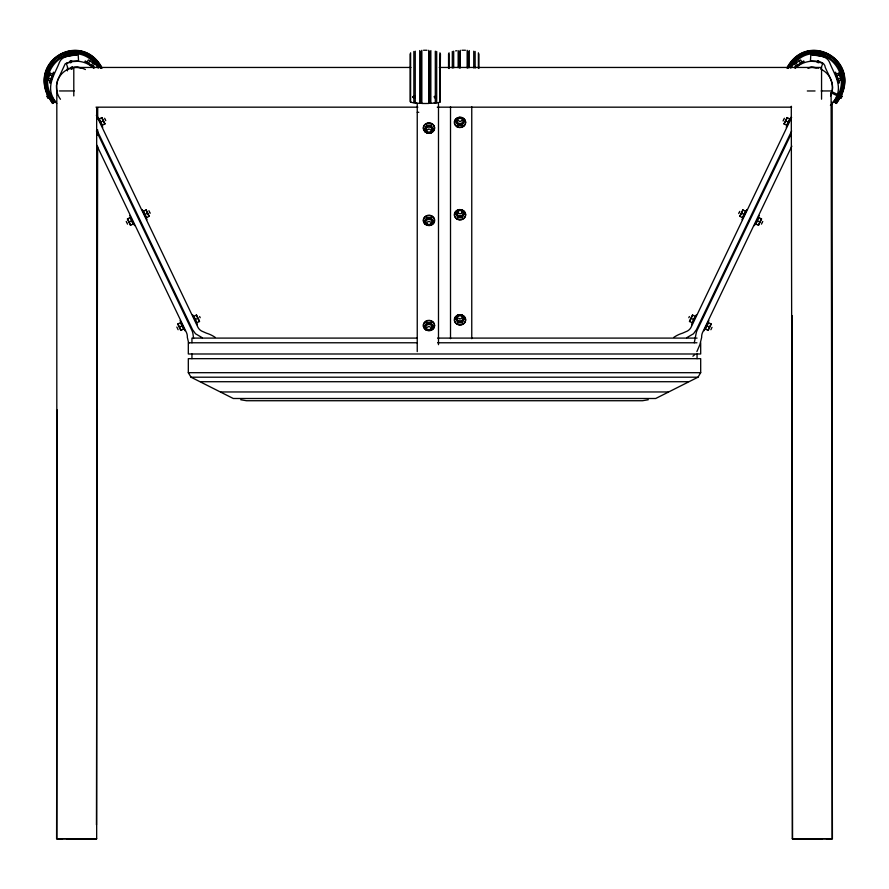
<?xml version="1.0" encoding="UTF-8"?>
<svg xmlns="http://www.w3.org/2000/svg" width="889" height="889" viewBox="0 0 889 889"><rect width="100%" height="100%" fill="white"/><g stroke="black" fill="none" stroke-linecap="round" stroke-linejoin="round"><path stroke-width="1.33" d="M57.341 410.018L56.596 838.705L96.434 838.771M96.457 824.892L97.646 146.507M97.657 135.406L97.668 129.861M97.69 118.759L97.712 107.658M413.085 97.134L413.229 96.49M415.185 97.379L414.696 96.134L413.396 96.445M434.365 96.723L434.865 97.968L436.332 97.457M46.05 78.332C46.728 66.108 55.685 54.573 67.92 52.229M46.272 78.365L46.706 75.709M689.631 321.54L692.709 315.139M695.142 316.306L692.075 322.707M705.488 329.141L708.566 322.729M711 323.907L707.933 330.308M740.004 216.427L743.071 210.015M745.515 211.193L742.437 217.594M755.861 224.017L758.928 217.616M761.373 218.783L758.295 225.195M784.242 124.082L787.31 117.681M789.754 118.848L786.687 125.249M694.276 342.787L695.987 334.142A16.558 16.558 0 0 1 696.932 330.73L791.377 133.517M820.891 68.898L822.714 63.319L817.558 61.641L810.89 61.274A25.581 25.581 0 0 0 795.266 68.197M830.582 95.279C835.816 85.5 829.004 76.354 825.303 67.508C824.536 60.496 815.58 61.363 810.457 60.919L810.779 55.062C816.98 55.529 826.792 55.329 829.581 62.374C833.982 73.787 842.694 85.366 835.916 97.834A25.581 25.581 0 0 1 830.426 105.369M840.705 96.368C859.274 59.119 807.09 30.937 787.143 67.964M840.916 96.479C859.63 58.93 807.045 30.537 786.943 67.853M49.673 82.844L53.418 72.22M50.229 83.044L53.973 72.42M47.906 70.52L50.073 65.719M413.118 96.879L413.396 96.29M434.365 96.879L435.399 96.001L436.332 96.645M436.443 97.223L436.166 97.812M688.808 317.706L689.375 316.506M738.703 213.549L739.17 212.593M739.359 212.182L739.737 211.393M783.076 120.96L783.609 119.837M783.798 119.437L784.365 118.259M689.575 320.929L692.242 315.373M739.892 215.916L742.604 210.26M784.131 123.571L786.843 117.915M787.51 124.027L789.321 120.259M691.609 324.796L696.476 314.639M741.971 219.683L746.849 209.515M786.22 127.338L791.088 117.181M791.621 117.437L691.186 327.052A8.912 8.912 0 0 1 686.086 331.619L682.574 333.164A30.948 30.948 0 0 0 673.706 337.453M791.643 130.95L696.42 329.708L693.476 333.775L686.686 337.731M791.832 146.14L702.699 332.186A10.679 10.679 0 0 0 701.665 337.364L699.876 344.676L696.887 351.611M704.032 330.752L708.9 320.585M754.394 225.628L759.262 215.471M756.295 222.606L757.428 220.239M708.4 330.075L711.111 324.418M758.761 224.95L761.473 219.305M710.889 329.73L711.444 328.552M711.644 328.152L712.022 327.363M761.473 224.15L762.195 222.617M762.384 222.239L762.762 221.45M840.85 97.934L841.783 96.001M841.183 98.101L842.105 96.168M424.864 128.483L426.909 125.271L428.965 125.138L431.009 125.271L433.065 128.483L431.009 132.85L426.909 132.85L424.864 128.483L425.409 129.227M426.909 125.271L424.864 129.65M455.935 120.882L457.991 117.681L460.035 117.537L462.091 117.681L464.136 120.882L462.091 125.249L460.035 125.393L457.991 125.249L455.935 120.882L457.991 125.249M462.091 125.249L464.136 120.882M428.009 225.295L426.364 224.439L424.864 220.816L426.909 217.616L428.965 217.483L431.009 217.616L433.065 220.816L431.565 224.439L429.909 225.295M426.909 217.616L424.864 221.994M455.935 213.227L457.991 210.015L460.035 209.882L462.091 210.015L464.136 213.227L462.091 217.594L460.035 217.727L457.991 217.594L455.935 213.227L457.991 217.594M462.091 217.594L464.136 213.227M424.864 325.941L426.909 322.729L428.965 322.596L431.009 322.729L433.065 325.941L431.009 330.308L426.909 330.308L424.864 325.941L425.409 326.685M426.909 322.729L424.864 327.108M455.935 318.34L457.991 315.139L460.035 314.995L462.091 315.139L464.136 318.34L462.091 322.707L460.035 322.851L457.991 322.707L455.935 318.34L457.991 322.707M462.091 322.707L464.136 318.34M697.987 377.203L700.688 372.691L700.688 358.667L188.312 358.667L188.312 372.691L191.013 377.203L233.296 398.494L655.704 398.494L697.987 377.203L191.013 377.203M431.565 130.716L432.043 129.938M456.957 120.582L457.435 119.815M456.957 212.927L457.435 212.149M431.565 328.174L432.043 327.396M456.957 318.04L457.435 317.273M789.876 67.553C813.391 30.559 861.397 69.887 834.549 102.191M790.743 68.131C813.479 32.449 859.674 70.531 833.682 101.602L836.471 103.468L840.183 97.634M835.782 103.013C863.908 66.975 811.968 27.581 787.654 68.264A35.06 35.06 0 0 1 788.843 66.13M836.282 103.346L839.972 97.534M415.841 102.635L412.14 102.624L410.107 101.602L410.107 53.929M86.978 61.997L88.4 59.919L94.434 64.052L93.012 66.13M88.489 63.03L89.911 60.952M91.5 65.097L92.923 63.019M432.51 129.227L433.065 128.483M455.935 122.049L456.49 121.304M432.51 221.572L433.065 220.816M455.935 214.393L456.49 213.638M432.51 326.685L433.065 325.941M455.935 319.507L456.49 318.762M50.617 64.519L55.574 58.596M415.085 97.457L414.152 98.101L413.118 97.223M434.477 96.645L435.943 96.29M414.919 97.657L413.618 97.812M794.41 67.331L803.712 60.963M794.744 67.808L804.045 61.452M56.629 57.885L60.852 55.062M797.089 57.385L799.489 56.029M802.011 55.018L797.289 57.685A34.693 34.693 0 0 0 787.876 68.397M798.578 57.207L804.445 53.896L810.812 52.251M98.957 118.982L101.979 117.537M102.313 125.249L100.779 122.049L103.224 120.882L104.758 124.082M102.035 125.393L105.046 123.949M127.349 218.927L130.361 217.483M143.207 211.326L146.218 209.882M130.705 225.195L129.161 221.994L131.605 220.816L133.139 224.017M143.485 211.193L145.018 214.393L147.463 213.227L148.996 216.427M130.416 225.328L133.428 223.884M146.274 217.727L149.285 216.283M177.711 324.041L180.723 322.596M193.569 316.44L196.58 314.995M181.067 330.308L179.534 327.108L181.967 325.941L183.512 329.141M196.925 322.707L195.391 319.507L197.825 318.34L199.369 321.54M180.778 330.452L183.79 329.008M196.636 322.851L199.647 321.407M439.944 52.795L439.944 102.191L437.777 102.735A15.813 8.801 0 0 1 436.688 102.88L434.71 102.635M413.618 96.29L415.23 97.134M435.943 97.812L434.332 96.968M836.927 75.776L839.305 74.943M838.149 79.232L840.527 78.388M93.734 68.197A25.581 25.581 0 0 0 78.11 61.274L71.442 61.641L66.286 63.319L68.109 68.898L72.531 67.453L77.654 67.175L81.421 67.975M61.908 54.351L67.975 52.451M415.241 51.184L415.241 103.013A66.608 37.082 0 0 0 419.186 103.313L421.842 102.946M804.378 53.684L812.079 51.684L819.858 51.84M415.241 103.013L416.308 102.635M807.579 67.975L811.346 67.175L818.68 68.175M64.975 56.163L76.054 54.085M65.086 56.74L70.62 55.707M71.42 55.562L76.165 54.674M70.331 61.074L71.242 60.897M69.709 61.385L71.82 60.997M70.409 61.463L71.32 61.285M69.787 61.774L71.287 61.497M70.142 61.908L71.387 61.674M69.853 62.163L71.364 61.886M70.209 62.297L71.464 62.063M69.642 62.597L71.431 62.263M70.287 62.686L71.531 62.452M71.153 67.32L72.398 67.086M70.876 67.575L72.376 67.297M71.22 67.708L72.476 67.475M70.664 68.02L72.442 67.686M71.064 68.142L72.542 67.864M70.731 68.409L72.52 68.075M71.131 68.531L72.62 68.253M70.809 68.786L72.587 68.453M71.209 68.92L72.698 68.642M648.281 399.75L642.525 400.728L246.475 400.728L240.719 399.75M455.613 50.873L456.613 50.729M433.065 129.65L431.009 126.449L426.909 126.449M457.991 124.082L462.091 124.082M433.065 221.994L431.009 218.783L426.909 218.783M457.991 216.427L462.091 216.427M433.065 327.108L431.009 323.907L426.909 323.907M457.991 321.54L462.091 321.54M428.709 102.946L431.365 103.313A66.608 37.082 0 0 0 435.31 103.013L435.31 97.49M69.142 51.84L76.921 51.684L84.622 53.684M73.042 51.995L76.91 51.918M423.553 50.251L426.998 50.251M462.002 50.251L465.447 50.251M56.818 90.978L57.507 90.967L56.818 90.978L56.818 838.738L96.668 838.738L96.668 107.625M56.818 838.738L62.652 838.716M792.332 315.717L792.332 838.738L832.182 838.738L832.182 102.079M59.496 90.956L74.165 90.945M807.312 90.978L815.046 90.967M821.147 90.956L831.104 90.945M826.348 838.76L832.182 838.738M410.918 67.453L73.798 67.453L73.798 68.52M439.244 67.453L821.558 67.453L821.558 99.19M96.001 107.169L417.852 107.169M437.277 107.169L791.621 107.169M417.241 112.292L418.808 112.292M417.263 338.098L191.946 338.098L191.946 342.776M437.555 338.098L697.054 338.098M417.263 342.776L188.312 342.776L188.312 353.989L700.688 353.989L700.688 342.776M437.588 342.776L696.943 342.776M188.312 372.691L700.688 372.691M200.97 381.714L688.03 381.714M221.028 391.96L667.972 391.96M822.214 838.76L792.332 838.738M66.786 838.76L96.668 838.738M812.09 51.918L815.958 51.995M812.946 54.085L824.025 56.163M812.835 54.674L817.58 55.562M818.38 55.707L823.914 56.74M817.613 60.874L818.547 61.052M817.602 61.074L819.18 61.363M817.536 61.263L818.48 61.441M817.536 61.463L819.102 61.752M817.469 61.652L818.769 61.897M817.458 61.852L819.358 62.197M817.391 62.03L818.702 62.274M817.391 62.23L819.28 62.586M817.313 62.419L818.625 62.663M435.31 103.013L434.243 102.635M78.188 52.251L84.555 53.896L90.422 57.207M821.08 52.229C833.315 54.573 842.272 66.108 842.95 78.332M821.025 52.451L827.092 54.351M49.695 74.943L52.073 75.776M48.473 78.388L50.851 79.232M202.314 337.731L195.524 333.775L192.58 329.708L96.757 129.694M831.693 91.611L841.605 96.368M831.104 92.823L841.027 97.579M787.021 117.537L790.043 118.982M785.776 120.882L788.221 122.049M783.954 123.949L786.965 125.393M742.782 209.882L745.793 211.326M758.639 217.483L761.651 218.927M741.537 213.227L743.982 214.393M757.395 220.816L759.839 221.994M739.715 216.283L742.726 217.727M755.572 223.884L758.584 225.328M692.42 314.995L695.431 316.44M708.277 322.596L711.289 324.041M691.175 318.34L693.609 319.507M707.033 325.941L709.466 327.108M689.353 321.407L692.364 322.851M705.21 329.008L708.222 330.452M89.511 56.029L91.911 57.385M86.989 55.018L91.711 57.685A34.693 34.693 0 0 1 101.124 68.397M828.148 55.062L832.371 57.885M85.288 60.963L94.59 67.331M84.955 61.452L94.256 67.808M436.166 96.29L436.443 96.879M413.396 97.812L413.085 96.968M101.69 117.681L103.224 120.882M100.779 122.049L99.246 118.848M145.929 210.015L147.463 213.227M146.563 217.594L145.018 214.393M130.072 217.616L131.605 220.816M129.161 221.994L127.627 218.783M196.291 315.139L197.825 318.34M195.391 319.507L193.858 316.306M180.434 322.729L181.967 325.941M179.534 327.108L178 323.907M833.426 58.596L838.383 64.519M463.591 121.304L464.136 122.049M463.591 213.638L464.136 214.393M424.864 220.816L425.409 221.572M463.591 318.762L464.136 319.507M802.022 61.997L800.6 59.919L794.566 64.052L795.988 66.13M799.089 60.952L800.511 63.03M796.077 63.019L797.5 65.097M439.944 102.191L440.444 53.929M102.057 67.853C81.955 30.537 29.37 58.93 48.084 96.479M101.857 67.964C81.91 30.937 29.726 59.119 48.295 96.368M99.124 67.553C75.609 30.559 27.603 69.887 54.451 102.191M98.257 68.131C75.521 32.449 29.326 70.531 55.318 101.602L52.529 103.468L48.817 97.634M53.218 103.013C25.092 66.975 77.032 27.581 101.346 68.264A35.06 35.06 0 0 0 100.157 66.13M49.028 97.534L52.718 103.346M462.636 119.815L463.113 120.582M425.887 129.938L426.909 132.85M462.636 212.149L463.113 212.927M462.636 317.273L463.113 318.04M425.887 327.396L426.364 328.174M104.635 118.259L105.202 119.437M105.391 119.837L105.769 120.626M148.907 210.66L149.641 212.182M149.83 212.593L150.174 213.293M199.625 316.506L200.192 317.706M102.157 117.915L104.869 123.571M146.396 210.26L149.108 215.916M196.758 315.373L199.425 320.929M99.679 120.259L101.49 124.027M97.912 117.181L102.78 127.338M142.151 209.515L147.029 219.683M192.524 314.639L197.391 324.796M96.356 115.292L197.814 327.052A8.912 8.912 0 0 0 202.914 331.619L206.426 333.164A30.948 30.948 0 0 1 215.294 337.453M96.423 131.016L192.068 330.73A16.558 16.558 0 0 1 193.013 334.142L193.569 338.509M96.568 144.896L186.301 332.186A10.679 10.679 0 0 1 187.335 337.364L188.768 343.465M129.738 215.471L134.606 225.628M180.1 320.585L184.968 330.752M131.572 220.239L132.705 222.606M127.527 219.305L130.239 224.95M177.889 324.418L180.6 330.075M126.238 221.45L126.616 222.239M126.805 222.617L127.527 224.15M176.822 327.03L177.356 328.152M177.556 328.552L178.111 329.73M47.217 96.001L48.15 97.934M46.895 96.168L47.817 98.101M838.927 65.719L841.094 70.52M835.582 72.22L839.327 82.844M835.027 72.42L838.771 83.044M842.294 75.709L842.728 78.365M56.818 90.4L56.54 85.277L57.607 80.254L65.164 63.864L71.809 61.285L78.543 60.919L78.221 55.062C72.02 55.529 62.208 55.329 59.419 62.374C55.018 73.787 46.306 85.366 53.084 97.834A25.581 25.581 0 0 0 56.729 103.435M831.104 92.334L832.404 838.705L792.566 838.771L791.288 106.269M697.054 353.989L697.054 358.667M478.893 53.929L478.893 68.409M478.393 52.795L478.393 68.231M475.137 51.451L475.137 68.053M473.759 51.184L473.759 67.92M471.759 106.791L471.759 338.676M469.292 50.551L469.292 67.62M468.014 51.306L468.014 67.986M467.158 50.295L467.158 67.986M462.091 117.681L462.091 118.848M462.091 210.015L462.091 211.193M462.091 315.139L462.091 316.306M460.291 50.295L460.291 67.986M459.435 51.306L459.435 67.986M458.157 50.551L458.157 67.62M457.991 117.681L457.991 118.848M457.991 210.015L457.991 211.193M457.991 315.139L457.991 316.306M453.69 51.184L453.69 67.92M452.312 51.451L452.312 68.053M450.512 106.791L450.512 338.676M449.056 52.795L449.056 68.542M448.556 53.929L448.556 68.409M438.488 103.435L438.488 344.676M436.688 51.451L436.688 102.88M435.31 51.184L435.31 96.112M431.009 125.271L431.009 126.449M431.009 131.683L431.009 132.85M431.009 217.616L431.009 218.783M431.009 224.017L431.009 225.195M431.009 322.729L431.009 323.907M431.009 329.141L431.009 330.308M430.843 50.551L430.843 103.346M429.565 51.306L429.565 102.946M428.709 50.295L428.709 103.468L425.275 103.502L421.842 103.468L421.842 50.295M426.909 224.017L426.909 225.195M426.909 329.141L426.909 330.308M420.986 51.306L420.986 102.946M419.708 50.551L419.708 103.346M417.241 103.435L417.241 351.611M413.863 51.451L413.863 96.012M413.863 97.379L413.863 102.88M410.607 52.795L410.607 102.191M191.946 353.989L191.946 358.667M73.798 69.353L73.798 95.923M67.442 67.453L67.442 70.876M60.463 99.268A19.925 19.925 0 0 1 85.411 69.542M91.6 57.874A34.471 34.471 0 0 1 100.335 67.475M101.313 68.286A34.915 34.915 0 0 0 91.834 57.496C74.198 42.661 45.095 56.607 45.617 79.643A34.915 34.915 0 0 0 53.418 102.88M53.773 102.635A34.471 34.471 0 0 1 50.051 97.023M49.44 95.823A34.471 34.471 0 0 1 46.761 87.922M46.506 86.566A34.471 34.471 0 0 1 46.028 81.066M53.596 102.757A34.693 34.693 0 0 1 45.817 81.055M53.307 102.957A35.06 35.06 0 0 1 49.54 97.279M45.539 83.233A35.06 35.06 0 0 1 45.45 80.821M821.203 69.353A19.925 19.925 0 0 1 830.559 95.923M808.49 67.82A19.925 19.925 0 0 1 816.258 67.731M694.731 354.589A13.602 13.602 0 0 1 692.875 356.211M788.665 67.475A34.471 34.471 0 0 1 797.4 57.874M839.46 97.279A35.06 35.06 0 0 1 835.693 102.957M843.55 80.821A35.06 35.06 0 0 1 843.461 83.233M787.687 68.286A34.915 34.915 0 0 1 797.166 57.496C814.802 42.661 843.905 56.607 843.383 79.643A34.915 34.915 0 0 1 835.582 102.88M843.183 81.055A34.693 34.693 0 0 1 835.404 102.757M842.972 81.066A34.471 34.471 0 0 1 842.494 86.566M842.239 87.922A34.471 34.471 0 0 1 839.56 95.823M838.949 97.023A34.471 34.471 0 0 1 835.227 102.635M460.846 315.473A3.134 2.823 0 0 1 462.602 319.818A3.134 2.823 0 0 1 457.468 319.818A3.134 2.823 0 0 1 459.224 315.473M461.558 318.084A1.745 1.578 0 0 1 459.591 318.829M459.168 318.662A1.745 1.578 0 0 1 458.524 318.084M459.168 315.928A1.745 1.578 0 0 1 460.913 315.928M461.558 316.506A1.745 1.578 0 0 1 461.724 316.895M462.847 315.573A5.634 5.078 0 0 1 463.258 324.129A5.634 5.078 0 0 1 454.479 320.851A5.634 5.078 0 0 1 461.491 315.062M460.846 118.015A3.134 2.823 0 0 1 462.602 122.36A3.134 2.823 0 0 1 457.468 122.36A3.134 2.823 0 0 1 459.224 118.015M461.724 120.248A1.745 1.578 0 0 1 460.913 121.204M460.491 121.371A1.745 1.578 0 0 1 459.591 121.371M459.168 121.204A1.745 1.578 0 0 1 458.346 120.248M458.802 118.726A1.745 1.578 0 0 1 461.28 118.726M461.602 210.637A3.134 2.823 0 0 1 462.747 214.493A3.134 2.823 0 0 1 458.468 215.527A3.134 2.823 0 0 1 457.324 211.671M457.824 211.082A3.134 2.823 0 0 1 458.468 210.637M461.724 212.593A1.745 1.578 0 0 1 461.558 212.971M461.28 213.293A1.745 1.578 0 0 1 460.913 213.549M460.491 213.704A1.745 1.578 0 0 1 459.591 213.704M459.168 213.549A1.745 1.578 0 0 1 458.802 213.293M458.524 212.971A1.745 1.578 0 0 1 458.346 212.593M458.802 211.071A1.745 1.578 0 0 1 459.168 210.815M460.913 210.815A1.745 1.578 0 0 1 461.28 211.071M461.724 211.771A1.745 1.578 0 0 1 461.791 212.182M462.847 210.46A5.634 5.078 0 0 1 464.347 218.116A5.634 5.078 0 0 1 455.713 218.116A5.634 5.078 0 0 1 457.213 210.46M458.568 209.948A5.634 5.078 0 0 1 461.491 209.948M428.154 329.975A3.134 2.823 0 0 1 426.398 325.618A3.134 2.823 0 0 1 431.532 325.618A3.134 2.823 0 0 1 429.776 329.975M430.654 328.552A1.745 1.578 0 0 1 430.476 328.941M430.198 329.263A1.745 1.578 0 0 1 427.72 329.263M427.442 327.363A1.745 1.578 0 0 1 430.476 327.363M424.086 327.952A5.634 5.078 0 0 1 427.509 320.507A5.634 5.078 0 0 1 434.599 325.418A5.634 5.078 0 0 1 427.509 330.319M426.153 329.819A5.634 5.078 0 0 1 424.986 329.008M428.154 132.517A3.134 2.823 0 0 1 426.398 128.16A3.134 2.823 0 0 1 431.532 128.16A3.134 2.823 0 0 1 429.776 132.517M430.654 131.094A1.745 1.578 0 0 1 430.476 131.483M429.832 132.061A1.745 1.578 0 0 1 427.276 131.094M427.442 129.905A1.745 1.578 0 0 1 428.087 129.327M428.509 129.161A1.745 1.578 0 0 1 430.476 129.905M424.086 130.494A5.634 5.078 0 0 1 427.509 123.049A5.634 5.078 0 0 1 434.599 127.96A5.634 5.078 0 0 1 427.509 132.861M426.153 132.361A5.634 5.078 0 0 1 424.986 131.55M428.154 224.861A3.134 2.823 0 0 1 426.398 220.505A3.134 2.823 0 0 1 431.532 220.505A3.134 2.823 0 0 1 429.776 224.861M430.654 223.439A1.745 1.578 0 0 1 427.276 223.439M427.442 222.239A1.745 1.578 0 0 1 428.087 221.661M428.509 221.505A1.745 1.578 0 0 1 430.476 222.239M427.509 225.206A5.634 5.078 0 0 1 424.353 217.383A5.634 5.078 0 0 1 433.588 217.383A5.634 5.078 0 0 1 430.432 225.206M413.507 96.812C414.352 99.157 415.485 95.156 413.507 96.812M434.754 96.812C435.61 99.157 436.732 95.156 434.754 96.812M50.295 73.209L47.873 80.121L50.24 80.955L52.673 74.054L50.295 73.209M838.705 73.209L836.327 74.054L838.76 80.955L841.127 80.121L838.705 73.209M457.213 324.118A5.634 5.078 0 0 0 465.658 319.718A5.634 5.078 0 0 0 457.213 315.317A5.634 5.078 0 0 0 457.213 324.118M457.213 126.916A5.634 5.078 0 0 0 465.658 122.515A5.634 5.078 0 0 0 457.213 118.115A5.634 5.078 0 0 0 457.213 126.916M457.213 126.66A5.634 5.078 0 0 0 465.658 122.26A5.634 5.078 0 0 0 457.213 117.859A5.634 5.078 0 0 0 457.213 126.66M457.213 219.005A5.634 5.078 0 0 0 465.658 214.605A5.634 5.078 0 0 0 457.213 210.204A5.634 5.078 0 0 0 457.213 219.005M426.153 330.063A5.634 5.078 0 0 0 434.599 325.674A5.634 5.078 0 0 0 426.153 321.273A5.634 5.078 0 0 0 426.153 330.063M424.986 131.805A5.634 5.078 0 0 0 434.41 129.527A5.634 5.078 0 0 0 427.509 123.304A5.634 5.078 0 0 0 424.986 131.805M424.986 224.139A5.634 5.078 0 0 0 434.41 221.861A5.634 5.078 0 0 0 427.509 215.649A5.634 5.078 0 0 0 424.986 224.139"/></g></svg>
